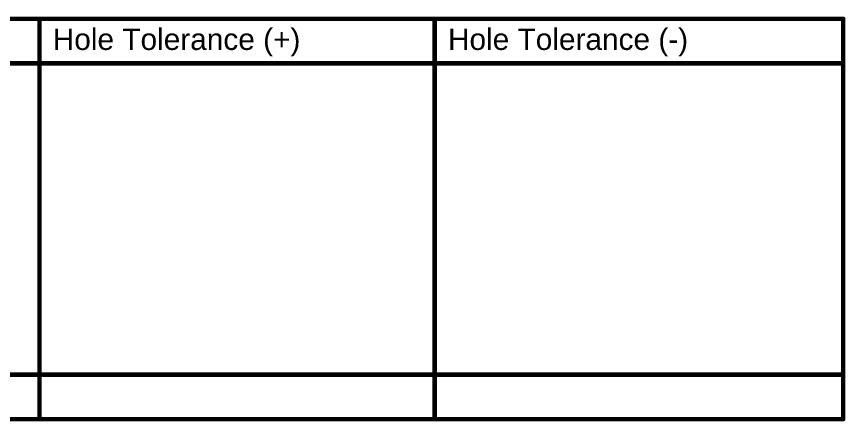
# Model space of a CAD drawing. Header units: inches. Extents: x 0 to 35.2, y -0.7 to 15.9.
# Drawn here: x 8.336 to 11.133, y 4.409 to 5.774 of the extents above; entities that cross this region are included whole.
import ezdxf

# ---------------------------------------------------------------- set-up
doc = ezdxf.new("R2010")
doc.units = ezdxf.units.IN
doc.header["$MEASUREMENT"] = 0
doc.layers.add('Drill Drawing', color=1, linetype='Continuous')
doc.styles.add('Arial', font='', dxfattribs={"height": 0.2})
doc.styles.get('Arial').set_extended_font_data('Arial')

msp = doc.modelspace()

# ---------------------------------------------------------------- linework, layer by layer
at = {"layer": 'Drill Drawing'}
for points in [[(0.1045, 5.7665, 0.015, 0.015, 0), (11.1254, 5.7665, 0.015, 0.015, 0)], [(8.4132, 4.4165, 0.015, 0.015, 0), (8.4132, 5.7665, 0.015, 0.015, 0)], [(9.7468, 4.4165, 0.015, 0.015, 0), (9.7468, 5.7665, 0.015, 0.015, 0)], [(11.1254, 4.4165, 0.015, 0.015, 0), (11.1254, 5.7665, 0.015, 0.015, 0)], [(0.1045, 5.6165, 0.015, 0.015, 0), (11.1254, 5.6165, 0.015, 0.015, 0)], [(0.1045, 4.5665, 0.015, 0.015, 0), (11.1254, 4.5665, 0.015, 0.015, 0)], [(0.1045, 4.4165, 0.015, 0.015, 0), (11.1254, 4.4165, 0.015, 0.015, 0)]]:
    msp.add_lwpolyline(points, format="xyseb", dxfattribs=at)
for points in [[(8.4095, 5.7665, 0.0075, 0.0075, 1), (8.417, 5.7665, 0.0075, 0.0075, 1)], [(9.7431, 5.7665, 0.0075, 0.0075, 1), (9.7506, 5.7665, 0.0075, 0.0075, 1)], [(11.1217, 5.7665, 0.0075, 0.0075, 1), (11.1292, 5.7665, 0.0075, 0.0075, 1)], [(11.1217, 5.7665, 0.0075, 0.0075, 1), (11.1292, 5.7665, 0.0075, 0.0075, 1)], [(11.1217, 5.6165, 0.0075, 0.0075, 1), (11.1292, 5.6165, 0.0075, 0.0075, 1)], [(11.1217, 4.5665, 0.0075, 0.0075, 1), (11.1292, 4.5665, 0.0075, 0.0075, 1)], [(8.4095, 4.4165, 0.0075, 0.0075, 1), (8.417, 4.4165, 0.0075, 0.0075, 1)], [(9.7431, 4.4165, 0.0075, 0.0075, 1), (9.7506, 4.4165, 0.0075, 0.0075, 1)], [(11.1217, 4.4165, 0.0075, 0.0075, 1), (11.1292, 4.4165, 0.0075, 0.0075, 1)], [(11.1217, 4.4165, 0.0075, 0.0075, 1), (11.1292, 4.4165, 0.0075, 0.0075, 1)]]:
    msp.add_lwpolyline(points, format="xyseb", close=True, dxfattribs=at)

# ---------------------------------------------------------------- texts
at = {"layer": 'Drill Drawing', "style": 'Arial'}
for s, p in [('Hole Tolerance (+)', (8.4582, 5.6615)), ('Hole Tolerance (-)', (9.7918, 5.6615))]:
    msp.add_text(s, height=0.072, dxfattribs=at).set_placement(p)

doc.saveas('drawing.dxf')
